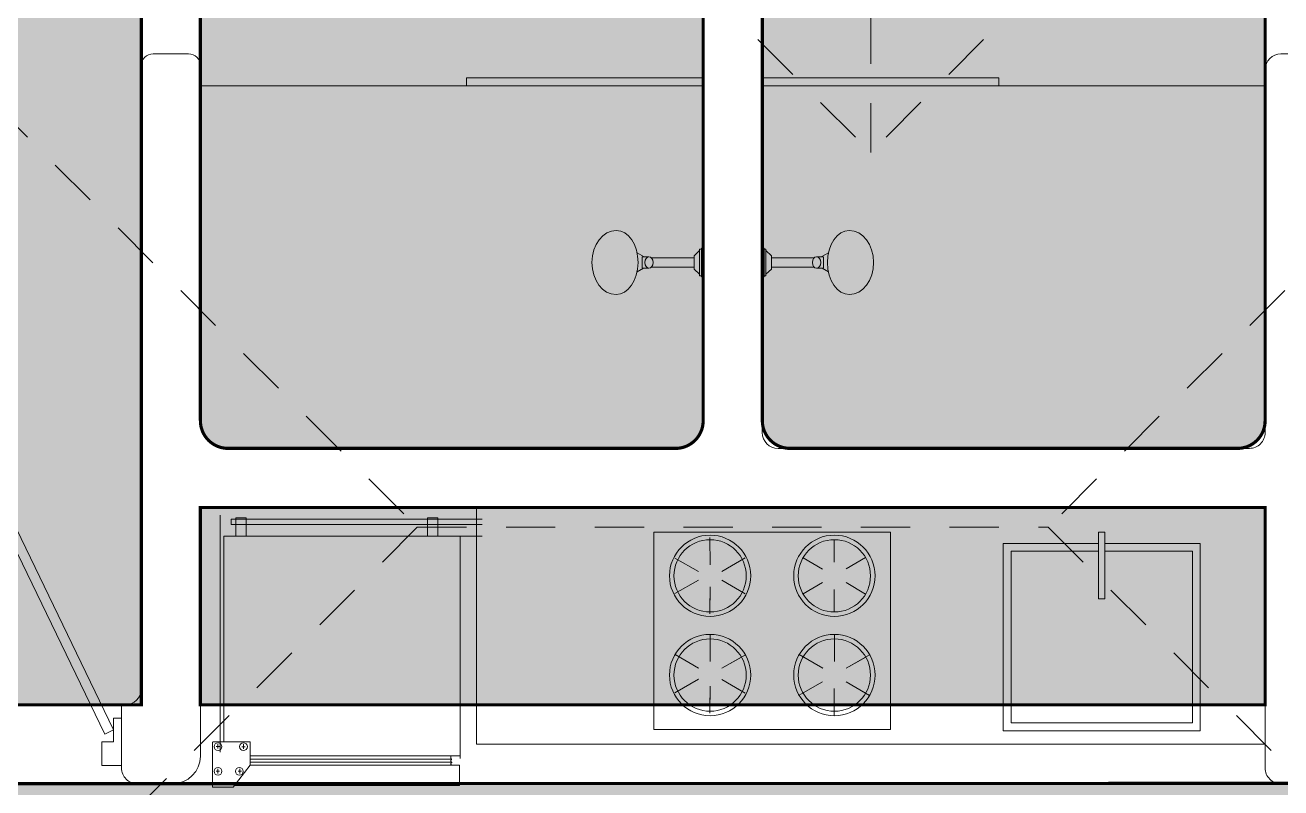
# Model space of a CAD drawing. Header units: metres. Extents: x 8 to 2416, y -346 to 476.
# Drawn here: x 121.573 to 124.757, y -110.49 to -108.557 of the extents above; entities that cross this region are included whole.
import ezdxf

# ---------------------------------------------------------------- set-up
doc = ezdxf.new("R2010")
doc.units = ezdxf.units.M
for name, pattern in [('0', [0]), ('CONTINU', [0]), ('HIDDEN2', [0.1875, 0.125, -0.0625])]:
    doc.linetypes.add(name, pattern=pattern)
doc.layers.get('0').update_dxf_attribs({"color": 250, "linetype": '0', "lineweight": 20})
for name, color, linetype, lineweight in [('01a_Mobiliario', 250, 'Continuous', 0), ('02_mobiliario', 250, 'Continuous', 5), ('A-DOOR', 35, 'Continuous', 5), ('A-WALL', 250, 'Continuous', 20), ('baños', 140, 'Continuous', 0), ('MOB FIJOS', 251, 'Continuous', 0), ('MOBILIARIOS', 252, 'Continuous', 0), ('PLAFON', 253, 'Continuous', 5), ('PLAFON-MADERA', 33, 'Continuous', 5)]:
    doc.layers.add(name, color=color, linetype=linetype, lineweight=lineweight)
doc.layers.add('Techos 1', color=7, linetype='HIDDEN2', lineweight=9, true_color=0x42391a)

# ---------------------------------------------------------------- blocks, each defined once
blk = doc.blocks.new('P90')
at = {"layer": 'A-DOOR'}
for p, q in [((-0.04763083282114167, -0.8575866078958256), (0.636432514468197, -0.5264411160955547)), ((0.5992280044015388, -0.5444512986345558), (0.5948760529868196, -0.5354612606810747)), ((0.647282523976628, -0.5488545081811367), (0.636432514468197, -0.5264411160955547)), ((-0.03678082331271071, -0.8799999999814077), (0.647282523976628, -0.5488545081811367)), ((0.5843462005145739, -0.5516553717665715), (0.579994248867024, -0.5426653338130905)), ((0.6100780139099697, -0.5668646907201378), (0.614429965324689, -0.5758547286736189)), ((0.5951962097901742, -0.5740687638521536), (0.599548161437724, -0.5830588016892193)), ((-0.03678082331271071, -0.8799999999814077), (-0.04763083282114167, -0.8575866078958256))]:
    blk.add_line(p, q, dxfattribs=at)
for points in [[(-0.05999999982304871, -0.02000000001862645), (-0.05999999982304871, -0.04999999993015081), (-0.1199999998789281, -0.04999999993015081), (-0.1199999998789281, 0), (0, 0), (0, -0.02000000001862645)], [(-0.06678082334065039, -0.8799999999814077), (-0.06678082334065039, -0.849999999953468), (-0.1267808233965297, -0.849999999953468), (-0.1267808233965297, -0.9000000000000341), (-0.006780823517601675, -0.9000000000000341), (-0.006780823517601675, -0.8799999999814077)]]:
    blk.add_lwpolyline(points, close=True, dxfattribs=at)
blk.add_arc((-0.3258824736581118, -1.104976062896867), 1.122832499157005, 31.01389897194515, 75.07969121929474, dxfattribs=at)
for points in [[(0.5812270151805023, -0.5096414988860829), (0.5856572274938117, -0.5096497449325739), (0.5933223347533385, -0.5140942400088875), (0.5977382647693048, -0.5217758390121503), (0.5977217726763229, -0.5306362638715996), (0.5932772776000093, -0.5383013710147111), (0.5855956787131618, -0.5427173009142621), (0.5767352538537125, -0.5427008088212801), (0.5690701465941856, -0.5382563139777972), (0.56465421681105, -0.5305747149745343), (0.5646707086712013, -0.5217142899986698), (0.5691152037475149, -0.5140491829719736), (0.5767968026343624, -0.5096332529560073), (0.5812270151805023, -0.5096414988860829)], [(0.6132587480246912, -0.5758110076189382), (0.6176889605708311, -0.5758192536654292), (0.6253540675975273, -0.5802637485089122), (0.6297699976134936, -0.587945347512175), (0.6297535055205117, -0.5968057724880396), (0.6253090106770287, -0.6044708795147358), (0.6176274115573506, -0.6088868095307021), (0.6087669866979013, -0.6088703175541355), (0.6011018796712051, -0.6044258224778218), (0.5966859496552388, -0.596744223474559), (0.5967024417482207, -0.5878837986151098), (0.6011469365917037, -0.5802186914719982), (0.6088285357113818, -0.5758027615724473), (0.6132587480246912, -0.5758110076189382)]]:
    blk.add_open_spline(points, degree=2, dxfattribs=at)
blk = doc.blocks.new('A$C013342c3')
at = {"layer": 'baños', "linetype": 'Continuous'}
for p, q in [((0.132703495430178, 0.09585578964924935, -0.08868213195764083), (0.114529970638614, 0.1060031536107999, -0.1375633148849114)), ((0.1446699662815263, 0.09585578964924935, -0.04970293599564844), (0.1270281305760363, 0.09585578964924935, -0.04970293599564844)), ((0.1270281305760363, 0.09585578964924935, -0.04970293599564844), (0.1270281305760363, 0.06665602235625556, -0.04970293599564844)), ((0.2591528199541244, 0.09835827126426011, -1.073227574364028), (0.2591370418708721, 0.09323105917610519, -0.01139325893676024)), ((0.2731249502799074, 0.1112273302278481), (0.2591528199541244, 0.09835827126426011, -1.073227574364028)), ((0.2775106763428994, 0.1151820839904758), (0.2731249502799074, 0.1151820839904758)), ((0.2731249502799074, 0.1151820839904758), (0.2731249502799074, 0.1112273302278481)), ((0.2731249502799074, 0.05128422880898142), (0.2731249502799074, 0.1112273302278481)), ((0.28214345119477, 0.1176323766694622), (0.2775106763428994, 0.1176323766694622)), ((0.2775106763428994, 0.1176323766694622), (0.2775106763428994, 0.1151820839904758)), ((0.2775106763428994, 0.1151820839904758), (0.2775106763428994, 0.04732947504726326)), ((0.28214345119477, 0.1163205123493753), (0.28214345119477, 0.1176323766694622)), ((0.28214345119477, 0.04619104668745422), (0.28214345119477, 0.1163205123493753)), ((0.1304718991518712, 0.06665602235625556, -0.08493008825292855), (0.114529970638614, 0.05781090854361537, -0.1375633148849114)), ((0.1270281305760363, 0.06665602235625556, -0.04970293599564844), (0.1446082381085034, 0.06665602235625556, -0.04970293599564844)), ((0.2591370418708721, 0.09323105917610519, -0.01139325893676024), (0.1505841595253514, 0.09308303469242674, -0.05486134511695819)), ((0.2591370418708721, 0.06928049986072438, -0.01139325893676024), (0.1505841595253514, 0.06942852434440283, -0.05486134511695819)), ((0.2591370418708721, 0.09323105917610519, -0.01139325893676024), (0.2591370401528366, 0.06928105827228137, -0.01127761308473877)), ((0.2591528199541244, 0.06415328777256946, -1.073227574364028), (0.2591370418708721, 0.06928049986072438, -0.01139325893676024)), ((0.2731249502799074, 0.05128422880898142), (0.2591528199541244, 0.06415328777256946, -1.073227574364028)), ((0.2731249502799074, 0.04732947504726326), (0.2731249502799074, 0.05128422880898142)), ((0.2775106763428994, 0.04732947504726326), (0.2731249502799074, 0.04732947504726326)), ((0.2775106763428994, 0.04487918236736732), (0.2775106763428994, 0.04732947504726326)), ((0.28214345119477, 0.04487918236736732), (0.2775106763428994, 0.04487918236736732)), ((0.28214345119477, 0.04619104668745422), (0.28214345119477, 0.04487918236736732))]:
    blk.add_line(p, q, dxfattribs=at)
for ratio, start_param, end_param in [(0.7570877180764559, 3.141592653589793, 6.283185307179586), (0.6818891661298961, 0, 3.141592653589793)]:
    blk.add_ellipse((0.06151594405446303, 0.08124456118912349, -0.1375633148849114), major_axis=(-0.0002283178055053071, -0.08124966744369572), ratio=ratio, start_param=start_param, end_param=end_param, dxfattribs=at)
blk.add_ellipse((0.1446699662815263, 0.08125577951886953, -0.04970293599564844), major_axis=(3.241853481487012e-18, -0.01460001013121466), ratio=0.7182237989668432, dxfattribs=at)
blk = doc.blocks.new('PL BASE 1N NASAS 09')
at = {"layer": '01a_Mobiliario', "transparency": 33554684}
blk.add_line((-119.0810508663388, -52.59971880325229), (-117.0810636228577, -52.59971880325269), dxfattribs=at)
at = {"layer": '02_mobiliario'}
blk.add_line((-119.0810508663388, -51.99971880325261), (-119.0810508663388, -52.59971880325229), dxfattribs=at)
at = {"layer": 'A-WALL'}
for p, q in [((-118.3560712337409, -51.80971880325281), (-118.356071233741, -49.08971880325275)), ((-118.5060712337411, -51.77971880325281), (-118.5060712337409, -49.11971880325271)), ((-119.8110712337415, -50.84971880325271), (-119.9010712337411, -50.84971880325271)), ((-117.0410636228581, -50.84971880325271), (-116.9710636228576, -50.84971880325268)), ((-119.9310712337413, -52.45971880325254), (-119.9310712337411, -50.87971880325271)), ((-119.7810712337416, -51.7797188032528), (-119.7810712337415, -50.87971880325271)), ((-117.0810636228577, -51.80971880325279), (-117.0810636228581, -50.88971880325272)), ((-119.7110712337416, -51.84971880325281), (-118.5760712337411, -51.84971880325281)), ((-118.3160712337409, -51.84971880325281), (-117.1210636228577, -51.84971880325281)), ((-119.7810712337412, -52.62971880325257), (-119.7810712337412, -51.99971880325261)), ((-119.781071233741, -51.99971880325261), (-117.0810636228576, -51.99971880325267)), ((-117.0810636228577, -52.65971880325286), (-117.0810636228577, -51.99971880325267)), ((-119.9710712337413, -52.49971880325253), (-119.9810423256793, -52.49971880325252)), ((-119.9810423256795, -52.65971880325254), (-119.9810423256793, -52.49971880325252)), ((-119.8510712337412, -52.69971880325257), (-119.9410423256794, -52.69971880325258))]:
    blk.add_line(p, q, dxfattribs=at)
for centre, radius, start, end in [((-119.9010712337411, -50.87971880325271), 0.03, 90, 180), ((-119.8110712337415, -50.87971880325271), 0.03, 359.9999999999936, 90), ((-117.041063622858, -50.88971880325271), 0.04, 90.00000000002544, 180.000000000019), ((-119.7110712337416, -51.77971880325281), 0.07, 179.9999999999935, 270), ((-118.5760712337411, -51.77971880325281), 0.07, 270, 359.9999999999952), ((-118.3160712337409, -51.80971880325281), 0.04, 180.0000000000024, 270), ((-117.1210636228577, -51.80971880325281), 0.04, 270, 1.921055027603964e-11), ((-119.9710712337413, -52.45971880325254), 0.04, 270.0000000000138, 359.999999999992), ((-119.8510712337412, -52.62971880325257), 0.07, 270, 0), ((-119.9410423256794, -52.65971880325258), 0.04, 179.9999999999349, 270.0000000000031), ((-117.0410636228577, -52.65971880325286), 0.04, 180, 270.0000000001137)]:
    blk.add_arc(centre, radius, start, end, dxfattribs=at)
at = {"layer": 'baños'}
for p, q in [((-119.1060712337409, -50.9106965704219), (-119.1060712337409, -50.93069657042189)), ((-118.5060712337409, -50.9106965704219), (-119.1060712337409, -50.9106965704219)), ((-118.3560636228577, -50.9106965704219), (-117.7560636228578, -50.9106965704219)), ((-117.7560636228578, -50.9106965704219), (-117.7560636228578, -50.93069657042189)), ((-118.506071233741, -50.93069657042189), (-119.7810712337415, -50.93069657042188)), ((-118.3560636228577, -50.93069657042189), (-117.081063622858, -50.93069657042166))]:
    blk.add_line(p, q, dxfattribs=at)
at = {"layer": 'MOB FIJOS', "ltscale": 0.005, "transparency": 33554684}
blk.add_lwpolyline([(-117.5033763443811, -52.23107532569863), (-117.4873763443812, -52.23107532569863), (-117.4873763443812, -52.06190156246691), (-117.5033763443811, -52.06190156246691)], close=True, dxfattribs=at)
at = {"layer": 'MOB FIJOS', "transparency": 33554684}
for points in [[(-117.5033763443811, -52.09043846085148), (-117.7453763443811, -52.09043846085148), (-117.7453763443811, -52.56543846085141), (-117.2453763443811, -52.56543846085141), (-117.2453763443811, -52.09043846085148), (-117.4873763443812, -52.09043846085148)], [(-117.5033763443811, -52.11043846085146), (-117.7253763443811, -52.11043846085146), (-117.7253763443811, -52.54543846085143), (-117.2653763443812, -52.54543846085143), (-117.2653763443812, -52.11043846085146), (-117.4873763443812, -52.11043846085146)]]:
    blk.add_lwpolyline(points, dxfattribs=at)
at = {"layer": 'Techos 1'}
for p, q in [((-118.0810712337412, -51.09971880325273), (-118.0810712337412, -39.39971880325258)), ((-123.3310712337411, -47.94979643551808), (-119.2310712337407, -52.04971880325266)), ((-121.2310712337413, -47.94979643551808), (-118.0810712337412, -51.0997188032525)), ((-114.931071233741, -47.94971880325273), (-118.0810712337412, -51.0997188032525)), ((-113.5310712337411, -47.94971880325273), (-117.6310712337414, -52.04971880325266)), ((-119.2310712337407, -52.04971880325266), (-123.3310712337411, -56.14979643551801)), ((-119.2310712337407, -52.04971880325266), (-117.6310712337414, -52.04971880325266)), ((-117.6310712337414, -52.04971880325255), (-113.5310712337411, -56.14971880325268))]:
    blk.add_line(p, q, dxfattribs=at)
at = {"layer": 'A-DOOR', "rotation": 90.00000000000001}
blk.add_blockref('P90', (-120.8810423256793, -52.52635577110253), dxfattribs=at)
at = {"layer": 'baños', "linetype": 'CONTINU'}
blk.add_blockref('A$C013342c3', (-118.7882146849358, -51.45981863709976), dxfattribs=at)
at = {"layer": 'baños', "linetype": 'CONTINU', "xscale": -1}
blk.add_blockref('A$C013342c3', (-118.0739201716629, -51.45981863709976), dxfattribs=at)
blk = doc.blocks.new('PL MUEBLES 1N NASAS 09')
at = {"layer": '02_mobiliario'}
blk.add_line((42.48047333544068, 36.18399722776383), (42.48047333544068, 35.58399722776414), dxfattribs=at)
at = {"layer": 'MOBILIARIOS'}
for p, q in [((42.53047333544063, 36.18399722776383), (42.53047333544063, 35.58399722776414)), ((43.19534980985975, 36.13105233682262), (42.53949567339248, 36.13105233682256)), ((42.53949567339248, 35.60991878381867), (42.53949567339248, 36.13105233682256)), ((43.1394956733925, 35.57441311020341), (43.1394956733925, 36.13105233682256)), ((43.1394956733925, 35.57441311020341), (43.1394956733925, 36.13105233682256)), ((42.51149641409381, 35.60991878381867), (42.51149641409381, 35.49497820965883)), ((42.60675284814886, 35.60991878381867), (42.51263414359516, 35.60991878381867)), ((42.5245964828772, 35.60432028554317), (42.5245964828772, 35.59258237218421)), ((42.58957181022367, 35.60373480471719), (42.58957181022367, 35.5919968911254)), ((42.60675284814886, 35.55072078986962), (42.60675284814886, 35.60991878381867)), ((42.52040978324465, 35.59788336528402), (42.52878318250976, 35.59788336528402)), ((42.58538511059112, 35.59729788445804), (42.59375850985623, 35.59729788445804)), ((42.60675284814886, 35.57441311020341), (43.1394956733925, 35.57441311020341)), ((43.1394956733925, 35.57441311020341), (43.13949567339159, 35.56734011557444)), ((42.5245964828772, 35.54167383739662), (42.5245964828772, 35.52993592403766)), ((42.56383196836202, 35.49497820965883), (42.60675284814886, 35.55072078986962)), ((42.58007766831531, 35.54167383739662), (42.58007766831531, 35.52993592403766)), ((42.60667542939871, 35.55066331865203), (43.13749072687585, 35.55066331865208)), ((42.60675284814886, 35.56556576646801), (43.11757584388658, 35.56556576646801)), ((42.60675284814886, 35.55826266359475), (43.11771045181172, 35.5582626635948)), ((43.13749072687585, 35.55066331865203), (43.13749072687585, 35.4992054371902)), ((42.52040978324465, 35.53523691713747), (42.52878318250976, 35.53523691713747)), ((42.57589096868276, 35.53523691713747), (42.58426436794787, 35.53523691713747)), ((42.51149641409381, 35.49497820965883), (42.56383196836202, 35.49497820965883)), ((43.13749072687585, 35.4992054371902), (42.56708686485752, 35.4992054371902))]:
    blk.add_line(p, q, dxfattribs=at)
at = {"layer": 'MOBILIARIOS', "transparency": 33554684}
for p, q in [((43.77292305391674, 36.05857700580367, -0.2267414819999831), (43.77263562338075, 36.12728594475828, -0.2267414819999831)), ((44.08804474401867, 36.06495725881013, -0.224451163999983), (44.08780521858498, 36.12221470786238, -0.224451163999983)), ((43.74324306836488, 36.04127530994054, -0.2267414819999831), (43.68359566668786, 36.07538085739856, -0.2267414819999831)), ((43.80274675488963, 36.0415242326871, -0.2267414819999831), (43.862106725801, 36.07612762414527, -0.2267414819999831)), ((44.05836475869646, 36.0476555629852, -0.224451163999983), (44.00865859090672, 36.07607685230363, -0.224451163999983)), ((44.11786844483831, 36.04790448519583, -0.224451163999983), (44.16733508788374, 36.07674064504403, -0.224451163999983)), ((43.74324306836488, 36.01993026922281, -0.2267414819999831), (43.68359566668786, 35.9858247217648, -0.2267414819999831)), ((43.80274675488963, 36.01968134647626, -0.2267414819999831), (43.862106725801, 35.98507795501808, -0.2267414819999831)), ((43.77292305391674, 36.00262857335969, -0.2267414819999831), (43.77263562338075, 35.93391963440507, -0.2267414819999831)), ((43.77292305383943, 36.00262857360843, -0.2267414819999831), (43.77268352802329, 35.9453711243836, -0.2267414819999831)), ((44.05836475869646, 36.01355001617816, -0.224451163999983), (44.00865859090672, 35.98512872685973, -0.224451163999983)), ((44.08804474401867, 35.99624832035323, -0.224451163999983), (44.08780521858498, 35.93899087130097, -0.224451163999983)), ((44.11786844483831, 36.01330109396753, -0.224451163999983), (44.16733508788374, 35.98446493411933, -0.224451163999983)), ((43.77321048441317, 35.81343819835757, -0.2244511639999998), (43.77349791514061, 35.88214713704411, -0.2244511639999998)), ((43.77321048460416, 35.81343819879777, -0.2244511639999998), (43.77345001022931, 35.87069564758218, -0.2244511639999998)), ((44.0883321747452, 35.81343819846273, -0.224451163999983), (44.08861960562498, 35.88214713736028, -0.224451163999983)), ((44.0883321747834, 35.81343819869238, -0.224451163999983), (44.0885717001789, 35.87069564751522, -0.224451163999983)), ((43.74338678378544, 35.7963854244752, -0.2244511639999998), (43.68402681268216, 35.83098881620145, -0.2244511639999998)), ((43.80289047019468, 35.79613650245625, -0.2244511639999998), (43.86253787179575, 35.83024204945497, -0.2244511639999998)), ((44.05850847381097, 35.79638542486776, -0.224451163999983), (43.99914850282229, 35.83098881657492, -0.224451163999983)), ((44.11801216025842, 35.79613650237019, -0.224451163999983), (44.17765956212733, 35.83024204956058, -0.224451163999983)), ((43.74338678366993, 35.79638542520257, -0.2244511639999998), (43.6939201409692, 35.82522158499347, -0.2244511639999998)), ((43.80289047015557, 35.79613650293464, -0.2244511639999998), (43.85259663806082, 35.8245577922342, -0.2244511639999998)), ((44.05850847392603, 35.79638542484867, -0.224451163999983), (44.00904183160728, 35.82522158481191, -0.224451163999983)), ((44.11801216029662, 35.79613650259984, -0.224451163999983), (44.1677183286225, 35.82455779230162, -0.224451163999983)), ((43.74324306836397, 35.76841120864555, -0.2267414819999831), (43.68359566668695, 35.73430566118753, -0.2267414819999831)), ((43.74324306828711, 35.76841120889452, -0.2267414819999831), (43.69353689992258, 35.7399899196709, -0.2267414819999831)), ((43.80274675465816, 35.76816228664546, -0.2267414819999831), (43.8522133970142, 35.73932612691164, -0.2267414819999831)), ((43.80274675488872, 35.768162285899, -0.2267414819999831), (43.86210672580009, 35.73355889444082, -0.2267414819999831)), ((43.77292305391583, 35.75110951278242, -0.2267414819999831), (43.77263562337984, 35.68240057382781, -0.2267414819999831)), ((43.77292305383853, 35.75110951303117, -0.2267414819999831), (43.77268352802238, 35.69385206380633, -0.2267414819999831)), ((44.05836475854321, 35.76203095539034, -0.224451163999983), (43.99871735663518, 35.72792540867835, -0.224451163999983)), ((44.05836475869555, 35.76203095560089, -0.224451163999983), (44.00865859090581, 35.73360966628246, -0.224451163999983)), ((44.08804474401776, 35.74472925977597, -0.224451163999983), (44.08775731329033, 35.6760203210892, -0.224451163999983)), ((44.08804474401776, 35.74472925977597, -0.224451163999983), (44.08780521858407, 35.68747181072371, -0.224451163999983)), ((44.11786844491425, 35.76178203314151, -0.224451163999983), (44.17722841594068, 35.72717864166401, -0.224451163999983)), ((44.1178684448374, 35.76178203339026, -0.224451163999983), (44.16733508788283, 35.73294587354206, -0.224451163999983))]:
    blk.add_line(p, q, dxfattribs=at)
at = {"layer": 'MOBILIARIOS'}
for points in [[(42.57009929361618, 36.17719410469692), (42.57009929361618, 36.13118902983081), (42.59616138216904, 36.13118902983081), (42.59616138216904, 36.17757119557757), (42.57062053553625, 36.17757119557757)], [(43.05609991684423, 36.17719410469692), (43.05609991684423, 36.13118902983081), (43.08216200562993, 36.13118902983081), (43.08216200562993, 36.17757119557757), (43.0566211587643, 36.17757119557757)], [(43.19534980985986, 36.17441311029654), (42.55805972836777, 36.17441311029654), (42.55805972836777, 36.16026722842764)], [(42.55805972836777, 36.16026722842764), (43.19534980985986, 36.16026722842764)]]:
    blk.add_lwpolyline(points, dxfattribs=at)
at = {"layer": 'MOBILIARIOS', "transparency": 33554684}
blk.add_lwpolyline([(43.63052433719687, 36.14105323597943), (44.23052433719701, 36.14105323597943), (44.23052433719701, 35.64105323597886), (43.63052433719687, 35.64105323597886)], close=True, dxfattribs=at)
at = {"layer": 'MOBILIARIOS'}
blk.add_lwpolyline([(43.11668065938966, 35.57441311020341, 0.07448963952546453), (43.11571396308571, 35.57356816810833, 0.1429333482553506), (43.11543717820996, 35.57294812978182, 0.01243626051627125), (43.11534288276948, 35.57210242891858, 0.008719487532808781), (43.11525953820774, 35.57089172529925, 0.01282390430581925), (43.11520117160357, 35.56861640398348, 0.1700447279082902), (43.11525953820774, 35.56844974512171, 0.06490881656816216), (43.1155259984439, 35.56819269450318, -0.02846480883751392), (43.11579245868006, 35.56793564388465, -0.0009638090315940689), (43.1159700987987, 35.56774285603717, 0.0009750532650293052), (43.11614773891733, 35.56755006818969, 0.01625183669883268), (43.11659183927213, 35.56710022972368, -0.007259322075535788), (43.11703593962693, 35.56665039125767, -0.1013407301992483), (43.11749190222987, 35.56592709399561, -0.1253909543868906), (43.11756886009925, 35.56523661332142, -0.0993980428832432), (43.1174279386569, 35.56483391974062, -0.06663574708786282), (43.11703593962693, 35.5643369363894, -0.1141436608849019), (43.11650301915461, 35.56401562323265, 0.1581746229598462), (43.11597009868228, 35.5636943100759, 0.07080504547405711), (43.11555856702017, 35.56305662613981, 0.101338190182438), (43.11543717820996, 35.56253758252535, 0.006938646845334339), (43.115434748563, 35.56236251020641, 0.003583200870256077), (43.11543717820996, 35.56202348152112, 0.0210213052511593), (43.1155244850267, 35.5604762822569, 0.1234192460762645), (43.11561481844501, 35.56022412765708, 0.07014933800896066), (43.11573883362118, 35.56008545778138, 0.01072617656635269), (43.11668065938966, 35.55932445049223, 0.01591255061525972), (43.11712475974446, 35.5590031374519, -0.0537072869064809), (43.11756886009925, 35.55868182441156, -0.1538835969311732), (43.11765990553442, 35.55852706671203, -0.04344469533692291), (43.11774650033431, 35.55791067255598, -0.103672822704159), (43.11760743168588, 35.55701400867638, -0.1462435876157939), (43.11721357986198, 35.55649689461973, -0.1756502275381919), (43.11676947939077, 35.55636836931046, 0.1878619457613726), (43.11632537891956, 35.5562398440012, 0.05639657635820675), (43.1159822714967, 35.55590994260861, 0.07354202828542736), (43.11579245868006, 35.5555972176877, 0.07112746145399702), (43.11568567427628, 35.55519038788421, 0.02618199092287305), (43.11561481844501, 35.55405491420936, 0.04808953077074492), (43.1157422453629, 35.55257920325987, 0.1432337478410509), (43.11597009868228, 35.55212703526888, 0.1729423557557891), (43.11659183927213, 35.55180572211214, -0.06933733185925962), (43.11721357986198, 35.55148440895539, -0.02995650978056375), (43.11756308308873, 35.55120446154331, -0.02620689019680809), (43.11792414033653, 35.55084178240907)], format="xyb", dxfattribs=at)
at = {"layer": 'MOBILIARIOS', "transparency": 33554684}
for centre, radius in [((43.77306676914631, 36.03060278945742, -0.2244511639999996), 0.10306431), ((43.77306676922271, 36.03060278991671, -0.2244511639999996), 0.09161271999999998), ((44.08818845936329, 36.03060278958168, -0.2244511639999829), 0.10306431), ((44.08818845924824, 36.03060278960078, -0.2244511639999829), 0.09161271999999998), ((43.7730667691454, 35.77908372888015, -0.2244511639999996), 0.10306431), ((43.7730667692218, 35.77908372933945, -0.2244511639999996), 0.09161271999999998), ((44.08818845936239, 35.77908372900441, -0.2244511639999829), 0.10306431), ((44.08818845924733, 35.77908372902351, -0.2244511639999829), 0.09161271999999998)]:
    blk.add_circle(centre, radius, dxfattribs=at)
at = {"layer": 'MOBILIARIOS'}
for centre in [(42.52514916741154, 35.5975858682574), (42.5896869065599, 35.5975858682574), (42.52514916741154, 35.53509909699608), (42.57898939693212, 35.53509909699608)]:
    blk.add_circle(centre, 0.009866332326219585, dxfattribs=at)
at = {"layer": 'baños'}
blk.add_blockref('PL BASE 1N NASAS 09', (162.2615445691817, 88.20329366328178), dxfattribs=at)

msp = doc.modelspace()

# ---------------------------------------------------------------- hatches: boundary and pattern name
at = {"layer": 'PLAFON', "transparency": 33554477}
h = msp.add_hatch(color=256, dxfattribs=at)
h.dxf.hatch_style = 1
edge = h.paths.add_edge_path()
edge.add_line((119.567064972797, -109.6800437773479), (120.8370649727962, -109.6800437773479))
edge.add_arc((120.8370649727962, -109.7100437773479), 0.03000000000000114, 0, 90, ccw=False)
edge.add_line((120.8670649727962, -109.7100437773479), (120.8670649727964, -110.2800437773477))
edge.add_line((120.8670649727964, -110.2800437773477), (121.8670649727981, -110.2800437773477))
edge.add_line((121.8670649727981, -110.2800437773477), (121.8670649727945, -106.8984023670014))
edge.add_arc((121.7970510730346, -106.9000776713951), 0.07003394037468424, 1.370721503322183, 89.80261194364373)
edge.add_line((121.7972923444885, -106.8300441466195), (119.6387627183406, -106.8284023670015))
edge.add_arc((119.6387627183406, -106.8984023670015), 0.06999999999999318, 90, 180)
edge.add_line((119.5687627183406, -106.8984023670015), (119.567064972797, -109.6800437773479))
h = msp.add_hatch(color=256, dxfattribs=at)
h.dxf.hatch_style = 1
edge = h.paths.add_edge_path()
edge.add_arc((122.0870649727963, -106.9000437773479), 0.07000000000000739, 90.00000000001165, 179.9999999999884)
edge.add_line((122.0170649727963, -106.9000437773479), (122.0170649727959, -109.560043777348))
edge.add_arc((122.0870649727959, -109.5600437773479), 0.0700000000000216, 180.0000000000116, 269.9999999999768)
edge.add_line((122.0870649727959, -109.630043777348), (123.2220649727963, -109.630043777348))
edge.add_arc((123.2220649727963, -109.560043777348), 0.07000000000000739, 270.0000000000116, 359.9999999999883)
edge.add_line((123.2920649727963, -109.560043777348), (123.2920649727965, -106.9000437773479))
edge.add_arc((123.2220649727965, -106.9000437773478), 0.06999999999999318, 359.9999999999883, 450)
edge.add_line((123.2220649727965, -106.8300437773479), (122.0870649727963, -106.8300437773479))
h = msp.add_hatch(color=256, dxfattribs=at)
h.dxf.hatch_style = 1
edge = h.paths.add_edge_path()
edge.add_arc((124.6470725836799, -106.9000437773479), 0.07000000000000739, 1.1709744285326451e-11, 89.9999999999884, ccw=False)
edge.add_line((124.71707258368, -106.9000437773479), (124.7170725836804, -109.560043777348))
edge.add_arc((124.6470725836804, -109.5600437773479), 0.0700000000000216, 270.00000000002325, 359.99999999998835, ccw=False)
edge.add_line((124.6470725836804, -109.630043777348), (123.5120725836799, -109.630043777348))
edge.add_arc((123.5120725836799, -109.560043777348), 0.07000000000000739, 180.0000000000116, 269.99999999998835, ccw=False)
edge.add_line((123.4420725836799, -109.560043777348), (123.4420725836797, -106.9000437773479))
edge.add_arc((123.5120725836797, -106.9000437773478), 0.06999999999999318, 90, 180.0000000000116, ccw=False)
edge.add_line((123.5120725836797, -106.8300437773479), (124.64707258368, -106.8300437773479))
h = msp.add_hatch(color=256, dxfattribs=at)
h.dxf.hatch_style = 1
h.paths.add_polyline_path([(122.0170649727962, -109.7800437773478), (124.7170725836798, -109.7800437773478), (124.7170725836798, -110.2800437773478), (122.0170649727964, -110.2800437773478)])
h = msp.add_hatch(color=256, dxfattribs=at)
h.dxf.hatch_style = 1
h.paths.add_polyline_path([(120.8670649727961, -110.480043777348), (127.1671363325379, -110.4784725886164), (127.1671363325379, -112.8292581829822), (120.8670649727963, -112.8308293717138)])

# ---------------------------------------------------------------- linework, layer by layer
at = {"layer": 'PLAFON-MADERA', "const_width": 0.008}
for points in [[(120.8670649727962, -109.7100437773479), (120.8670649727964, -110.2800437773477), (121.8670649727981, -110.2800437773477), (121.8670649727945, -106.8984023670014, 0.4062199930885169), (121.7972923444885, -106.8300441466195), (119.6387627183406, -106.8284023670015, 0.414213562373095), (119.5687627183406, -106.8984023670015), (119.567064972797, -109.6800437773479), (120.8370649727962, -109.6800437773479, -0.4142135623725401), (120.8670649727962, -109.7100437773479)], [(122.0870649727963, -106.8300437773479, 0.4142135623729761), (122.0170649727963, -106.9000437773479), (122.0170649727959, -109.560043777348, 0.4142135623729166), (122.0870649727959, -109.630043777348), (123.2220649727963, -109.630043777348, 0.4142135623729761), (123.2920649727963, -109.560043777348), (123.2920649727965, -106.9000437773479, 0.4142135623731545), (123.2220649727965, -106.8300437773479), (122.0870649727963, -106.8300437773479)], [(124.64707258368, -106.8300437773479, -0.4142135623729761), (124.71707258368, -106.9000437773479), (124.7170725836804, -109.560043777348, -0.4142135623729166), (124.6470725836804, -109.630043777348), (123.5120725836799, -109.630043777348, -0.4142135623729761), (123.4420725836799, -109.560043777348), (123.4420725836797, -106.9000437773479, -0.4142135623731545), (123.5120725836797, -106.8300437773479), (124.64707258368, -106.8300437773479)]]:
    msp.add_lwpolyline(points, format="xyb", dxfattribs=at)
for points in [[(122.0170649727962, -109.7800437773478), (124.7170725836798, -109.7800437773478), (124.7170725836798, -110.2800437773478), (122.0170649727964, -110.2800437773478), (122.0170649727962, -109.7800437773478)], [(120.8670649727961, -110.480043777348), (127.1671363325379, -110.4784725886164), (127.1671363325379, -112.8292581829822), (120.8670649727963, -112.8308293717138), (120.8670649727961, -110.480043777348)]]:
    msp.add_lwpolyline(points, dxfattribs=at)

# ---------------------------------------------------------------- block references
msp.add_blockref('PL MUEBLES 1N NASAS 09', (79.53659163735574, -145.9836186373769))

doc.saveas('drawing.dxf')
